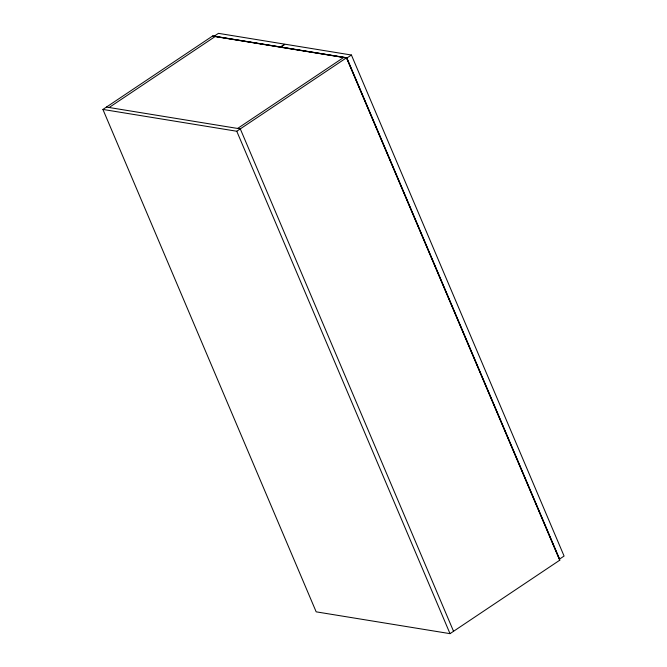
<?xml version="1.0" encoding="UTF-8"?>
<svg xmlns="http://www.w3.org/2000/svg" width="667" height="667" viewBox="0 0 667 667"><rect width="100%" height="100%" fill="white"/><g stroke="black" fill="none" stroke-linecap="round" stroke-linejoin="round"><path stroke-width="1" d="M102.918 109.438L212.731 35.926L346.582 57.737L559.838 560.138L450.025 633.65L316.175 611.839L102.918 109.438L236.768 131.249L346.582 57.737M213.94 36.368L218.451 33.35L284.701 44.147L280.198 47.165M109.121 107.512L215.408 36.36M237.619 128.448L343.905 57.304M346.898 58.037L351.409 55.019L564.082 556.053L559.571 559.071L346.898 58.037L280.64 47.24L285.151 44.222L351.409 55.019M212.615 36.001L346.465 57.812L559.721 560.222M214.957 36.535L279.173 46.998M106.445 107.07L240.295 128.881L453.552 631.29M236.768 131.249L450.025 633.65"/></g></svg>
